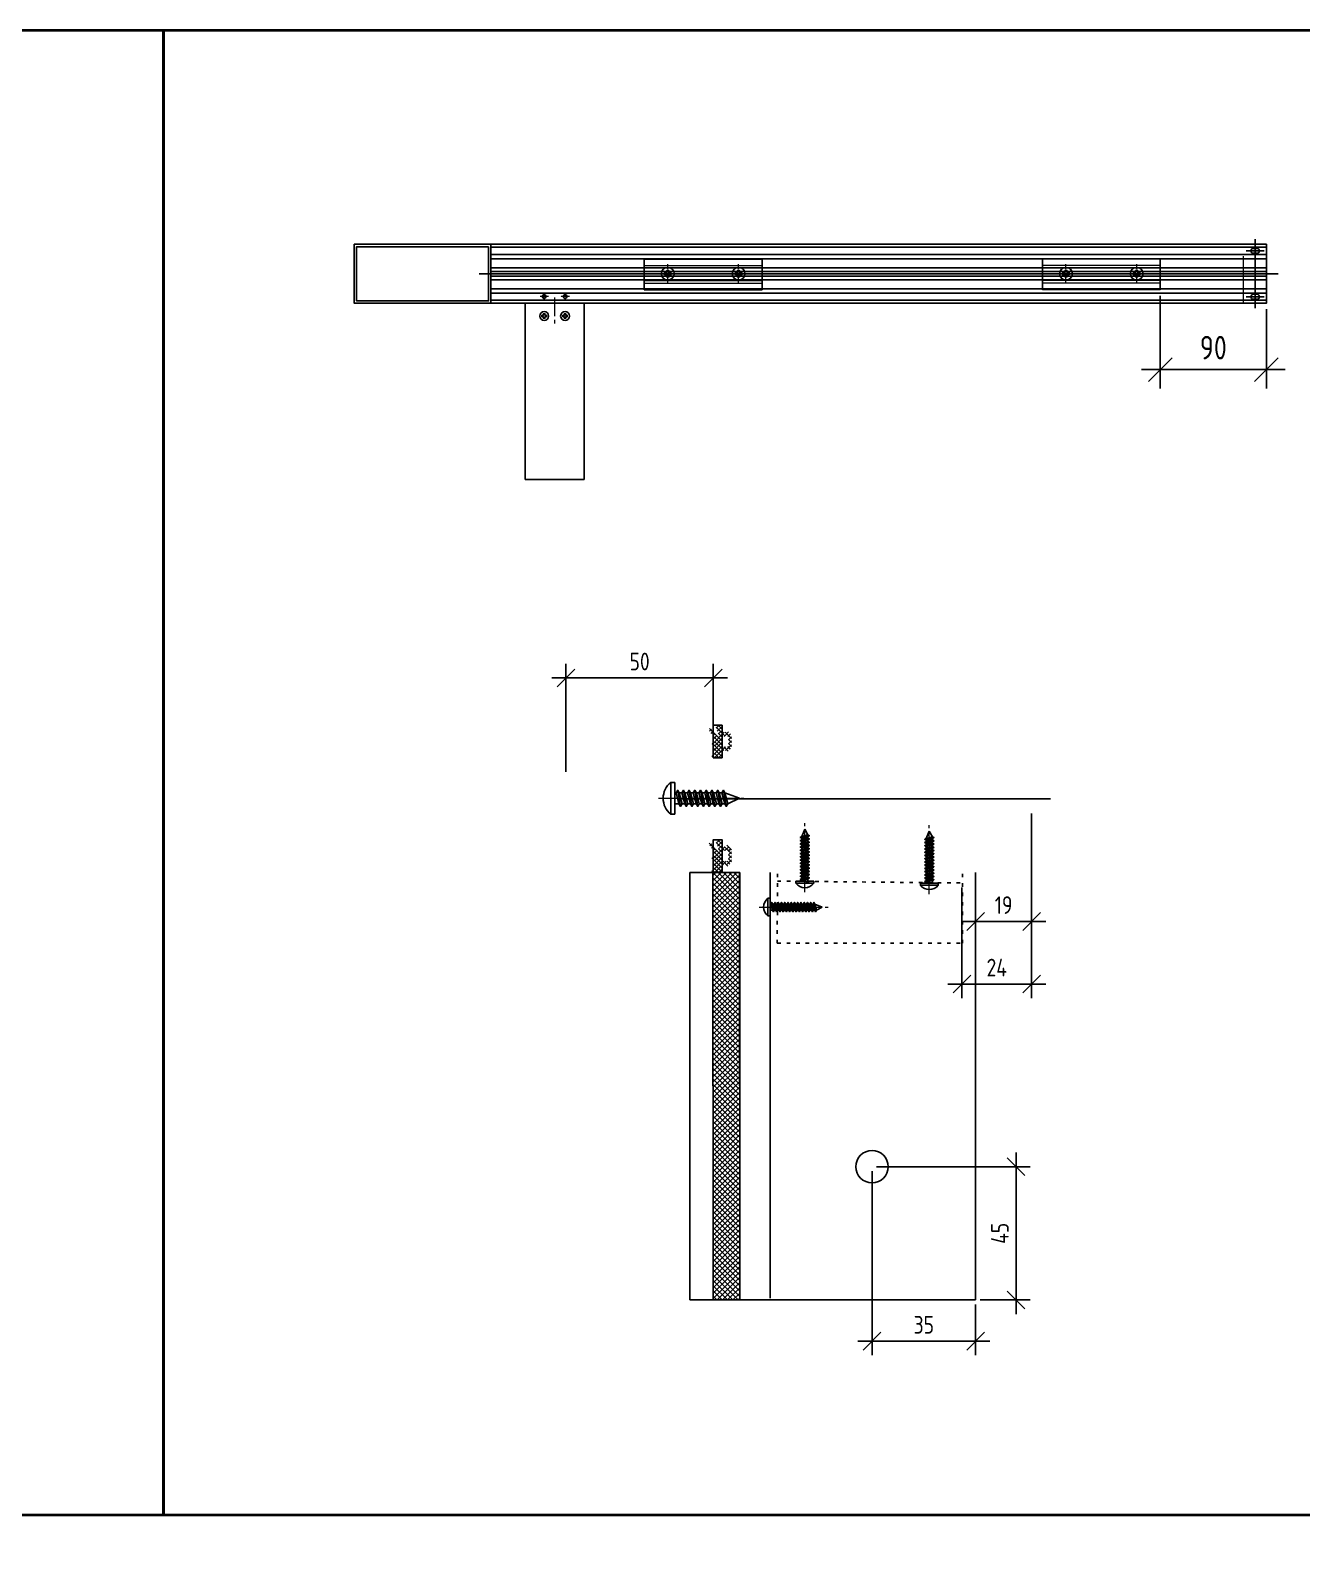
# Model space of a CAD drawing. Header units: millimetres. Extents: x 81 to 148571, y -49 to 131555.
# Drawn here: x 33253 to 34332, y 32167 to 33448 of the extents above; entities that cross this region are included whole.
import ezdxf

# ---------------------------------------------------------------- set-up
doc = ezdxf.new("R2010")
doc.units = ezdxf.units.MM
for name, pattern in [('CENTER', [50.8, 31.75, -6.35, 6.35, -6.35]), ('GOST2.303 4', [7, 5, -2, 0]), ('GOST2.303 6', [12, 8, -1.5, 1, -1.5]), ('OGLT1', [4, 1.5, -2.5])]:
    doc.linetypes.add(name, pattern=pattern)
doc.layers.add('printme', color=5, linetype='Continuous', lineweight=40, plot=False)
for name, color, linetype in [('Крепеж', 7, 'Continuous'), ('Опоры_под_стекло', 242, 'Continuous'), ('Сухари', 7, 'Continuous')]:
    doc.layers.add(name, color=color, linetype=linetype)
for name, color, linetype, lineweight in [('Оси', 1, 'GOST2.303 6', 18), ('Размеры', 7, 'Continuous', 25), ('Уплотнитель', 3, 'Continuous', 25)]:
    doc.layers.add(name, color=color, linetype=linetype, lineweight=lineweight)
doc.styles.add('GOST 2.304', font='CS_Gost2304.shx')
doc.styles.get("Standard").update_dxf_attribs({"font": 'arial.ttf'})
doc.styles.add('ГОСТ 2.304', font='CS_Gost2304.shx')
doc.dimstyles.new('ISO-25', dxfattribs={"dimtxt": 2.5, "dimasz": 2.5, "dimexe": 1.25, "dimexo": 0.625, "dimtad": 1, "dimtxsty": 'Standard', "dimcen": 2.5, "dimadec": 0, "dimazin": 0, "dimtfac": 1, "dimtmove": 0, "dimatfit": 3, "dimfxl": 1, "dimarcsym": 0})
doc.dimstyles.new('СПДС', dxfattribs={"dimscale": 100, "dimtxt": 2.5, "dimasz": 2.5, "dimexe": 2, "dimexo": 0.625, "dimgap": 1, "dimtad": 1, "dimdec": 0, "dimtxsty": 'ГОСТ 2.304', "dimblk": 'OBLIQUE', "dimblk1": 'OBLIQUE', "dimblk2": 'OBLIQUE', "dimcen": 2.5, "dimdle": 2, "dimadec": 0, "dimazin": 2, "dimtfac": 0.75, "dimtdec": 4, "dimtmove": 1, "dimatfit": 3, "dimfxl": 1, "dimtfill": 1, "dimtolj": 1, "dimarcsym": 1})

# ---------------------------------------------------------------- blocks, each defined once
blk = doc.blocks.new('*U54')
at = {"layer": 'Уплотнитель'}
h = blk.add_hatch(dxfattribs=at)
h.set_pattern_fill('ANSI37', color=256, scale=0.3)
h.set_pattern_definition([(45, (8005.3251, 5308.8052), (-0.67351921, 0.67351921), []), (135, (8005.3251, 5308.8052), (-0.67351921, -0.67351921), [])])
h.paths.add_polyline_path([(3.2, -3.47, 0.224221), (3.05, -3.16), (1.75, -1.83, 0.633692), (1.5, -1.95), (1.5, -2.25, -0.414214), (1.35, -2.4), (0.1, -2.4, -0.788084), (-0.08, -1.64, 0.281861), (0, -1.51), (0, 0), (-1.75, 0, 0.414214), (-2, -0.25), (-2, -1.18), (-1.1, -3.3, -0.761638), (-1.56, -3.66, -0.111738), (-3.65, -1.25, 1.038778), (-4.44, -1.76, 0.038349), (-3.92, -2.53, -0.12084), (-2.49, -5.23, -0.266455), (-2.63, -5.55), (-3.37, -6.05, 0.527864), (-3.37, -6.55), (-2.63, -7.05, -0.527864), (-2.63, -7.55), (-3.37, -8.05, 0.537008), (-3.36, -8.55), (-2.64, -9.02, -0.44915), (-2.57, -9.46), (-3.43, -10.51, 0.633764), (-3.2, -11), (0, -11), (0, -9.49, 0.281861), (-0.08, -9.36, -0.788084), (0.1, -8.6), (1.35, -8.6, -0.414214), (1.5, -8.75), (1.5, -9.05, 0.633692), (1.75, -9.17), (3.05, -7.84, 0.224221), (3.2, -7.53)])
h.paths.add_polyline_path([(0, -4.7, -0.414214), (1, -3.7), (1.7, -3.7, -0.414214), (2.2, -4.2), (2.2, -6.8, -0.414214), (1.7, -7.3), (0.5, -7.3, -0.414214), (0, -6.8)], flags=16)
at = {"layer": 'Defpoints', "color": 252}
blk.add_lwpolyline([(0, -11), (-3, -11), (-3, 0), (0, 0), (0, -11)], dxfattribs=at)
blk = doc.blocks.new('*U119')
blk.add_lwpolyline([(0, 122.47), (0, -2.53)])
blk = doc.blocks.new('5.5x22 DIN 7981', base_point=(627.64, 481.57))
for p, q in [((627.64, 486.97), (626.32, 486.97)), ((626.32, 476.17), (626.32, 486.97)), ((627.64, 476.17), (627.64, 486.97)), ((627.64, 483.4), (628.08, 483.4)), ((627.64, 479.74), (627.64, 483.4)), ((629.14, 483.4), (630.02, 483.4)), ((631.08, 483.4), (631.96, 483.4)), ((633.02, 483.4), (633.9, 483.4)), ((634.96, 483.4), (635.84, 483.4)), ((636.9, 483.4), (637.78, 483.4)), ((638.84, 483.4), (639.72, 483.4)), ((640.78, 483.4), (641.66, 483.4)), ((642.72, 483.4), (643.6, 483.4)), ((644.65, 483.4), (649.64, 481.57)), ((627.64, 479.74), (629.05, 479.74)), ((630.11, 479.74), (630.99, 479.74)), ((632.05, 479.74), (632.93, 479.74)), ((633.99, 479.74), (634.87, 479.74)), ((635.93, 479.74), (636.81, 479.74)), ((637.87, 479.74), (638.75, 479.74)), ((639.81, 479.74), (640.69, 479.74)), ((641.75, 479.74), (642.63, 479.74)), ((643.69, 479.74), (644.57, 479.74)), ((645.62, 479.74), (649.64, 481.57)), ((627.64, 476.17), (626.32, 476.17))]:
    blk.add_line(p, q)
for points in [[(628.61, 484.32), (629.58, 478.82), (629.05, 479.74), (628.08, 483.4), (628.61, 484.32), (629.14, 483.4), (630.11, 479.74), (629.58, 478.82)], [(630.55, 484.32), (631.52, 478.82), (630.99, 479.74), (630.02, 483.4), (630.55, 484.32), (631.08, 483.4), (632.05, 479.74), (631.52, 478.82)], [(632.49, 484.32), (633.46, 478.82), (632.93, 479.74), (631.96, 483.4), (632.49, 484.32), (633.02, 483.4), (633.99, 479.74), (633.46, 478.82)], [(634.43, 484.32), (635.4, 478.82), (634.87, 479.74), (633.9, 483.4), (634.43, 484.32), (634.96, 483.4), (635.93, 479.74), (635.4, 478.82)], [(636.37, 484.32), (637.34, 478.82), (636.81, 479.74), (635.84, 483.4), (636.37, 484.32), (636.9, 483.4), (637.87, 479.74), (637.34, 478.82)], [(638.31, 484.32), (639.28, 478.82), (638.75, 479.74), (637.78, 483.4), (638.31, 484.32), (638.84, 483.4), (639.81, 479.74), (639.28, 478.82)], [(640.25, 484.32), (641.22, 478.82), (640.69, 479.74), (639.72, 483.4), (640.25, 484.32), (640.78, 483.4), (641.75, 479.74), (641.22, 478.82)], [(642.19, 484.32), (643.16, 478.82), (642.63, 479.74), (641.66, 483.4), (642.19, 484.32), (642.72, 483.4), (643.69, 479.74), (643.16, 478.82)], [(644.13, 484.32), (645.1, 478.82), (644.57, 479.74), (643.6, 483.4), (644.13, 484.32), (644.65, 483.4), (645.62, 479.74), (645.1, 478.82)]]:
    blk.add_lwpolyline(points)
at = {"color": 1, "linetype": 'CENTER', "lineweight": 18, "ltscale": 0.2}
blk.add_lwpolyline([(622.1, 481.57), (651.1, 481.57)], dxfattribs=at)
blk.add_arc((630.54, 481.57), 6.85, 128.0072, 231.9927)
blk = doc.blocks.new('*U47')
at = {"rotation": 270}
blk.add_blockref('5.5x22 DIN 7981', (0, 0), dxfattribs=at)
blk = doc.blocks.new('_Oblique')
at = {"color": 0, "linetype": 'ByBlock', "lineweight": -2}
blk.add_line((-0.5, -0.5), (0.5, 0.5), dxfattribs=at)
blk = doc.blocks.new('*D75')
at = {"color": 0, "lineweight": -2, "ltscale": 40, "transparency": 16777216}
for p, q in [((33707.7, 32818.9), (33707.7, 32910.6)), ((33832.7, 32834.7), (33832.7, 32910.6)), ((33695.7, 32898.6), (33844.7, 32898.6))]:
    blk.add_line(p, q, dxfattribs=at)
at = {"layer": 'Defpoints', "color": 0, "ltscale": 40}
for p in [(33832.7, 32898.6), (33832.7, 32830.9), (33707.7, 32815.1)]:
    blk.add_point(p, dxfattribs=at)
at = {"color": 0, "lineweight": -2, "ltscale": 40, "transparency": 16777216, "xscale": 15, "yscale": 15, "zscale": 15, "rotation": 180}
blk.add_blockref('_Oblique', (33707.7, 32898.6), dxfattribs=at)
at = {"color": 0, "lineweight": -2, "ltscale": 40, "transparency": 16777216, "xscale": 15, "yscale": 15, "zscale": 15}
blk.add_blockref('_Oblique', (33832.7, 32898.6), dxfattribs=at)
at = {"color": 0, "ltscale": 40, "transparency": 16777216, "insert": (33770.2, 32912.5), "char_height": 15, "attachment_point": 5, "style": 'ГОСТ 2.304', "bg_fill": 3, "box_fill_scale": 1.1, "bg_fill_color": 256, "bg_fill_true_color": 13158600, "bg_fill_transparency": 0}
blk.add_mtext('\\A1;50', dxfattribs=at)
blk = doc.blocks.new('3.9x22 DIN 7981', base_point=(538.74, 515.79))
for p, q in [((538.74, 519.54), (537.81, 519.54)), ((537.81, 512.04), (537.81, 519.54)), ((538.74, 512.04), (538.74, 519.54)), ((538.74, 517.09), (539.05, 517.09)), ((538.74, 514.49), (538.74, 517.09)), ((538.74, 514.49), (539.74, 514.49)), ((539.8, 517.09), (540.43, 517.09)), ((540.49, 514.49), (541.12, 514.49)), ((541.18, 517.09), (541.8, 517.09)), ((541.87, 514.49), (542.49, 514.49)), ((542.55, 517.09), (543.18, 517.09)), ((543.24, 514.49), (543.87, 514.49)), ((543.93, 517.09), (544.55, 517.09)), ((544.62, 514.49), (545.24, 514.49)), ((545.31, 517.09), (545.93, 517.09)), ((545.99, 514.49), (546.62, 514.49)), ((546.68, 517.09), (547.31, 517.09)), ((547.37, 514.49), (547.99, 514.49)), ((548.06, 517.09), (548.68, 517.09)), ((548.74, 514.49), (549.37, 514.49)), ((549.43, 517.09), (550.06, 517.09)), ((550.12, 514.49), (550.74, 514.49)), ((550.81, 517.09), (551.43, 517.09)), ((551.49, 514.49), (552.12, 514.49)), ((552.18, 517.09), (552.81, 517.09)), ((552.87, 514.49), (553.49, 514.49)), ((553.56, 517.09), (554.18, 517.09)), ((554.24, 514.49), (554.87, 514.49)), ((554.93, 517.09), (555.56, 517.09)), ((555.62, 514.49), (556.24, 514.49)), ((556.31, 517.09), (556.93, 517.09)), ((557, 514.49), (557.62, 514.49)), ((557.68, 517.09), (560.74, 515.79)), ((558.37, 514.49), (560.74, 515.79)), ((538.74, 512.04), (537.81, 512.04))]:
    blk.add_line(p, q)
for points in [[(539.43, 517.74), (540.12, 513.84), (539.74, 514.49), (539.05, 517.09), (539.43, 517.74), (539.8, 517.09), (540.49, 514.49), (540.12, 513.84)], [(540.8, 517.74), (541.49, 513.84), (541.12, 514.49), (540.43, 517.09), (540.8, 517.74), (541.18, 517.09), (541.87, 514.49), (541.49, 513.84)], [(542.18, 517.74), (542.87, 513.84), (542.49, 514.49), (541.8, 517.09), (542.18, 517.74), (542.55, 517.09), (543.24, 514.49), (542.87, 513.84)], [(543.55, 517.74), (544.24, 513.84), (543.87, 514.49), (543.18, 517.09), (543.55, 517.74), (543.93, 517.09), (544.62, 514.49), (544.24, 513.84)], [(544.93, 517.74), (545.62, 513.84), (545.24, 514.49), (544.55, 517.09), (544.93, 517.74), (545.31, 517.09), (545.99, 514.49), (545.62, 513.84)], [(546.31, 517.74), (546.99, 513.84), (546.62, 514.49), (545.93, 517.09), (546.31, 517.74), (546.68, 517.09), (547.37, 514.49), (546.99, 513.84)], [(547.68, 517.74), (548.37, 513.84), (547.99, 514.49), (547.31, 517.09), (547.68, 517.74), (548.06, 517.09), (548.74, 514.49), (548.37, 513.84)], [(549.06, 517.74), (549.74, 513.84), (549.37, 514.49), (548.68, 517.09), (549.06, 517.74), (549.43, 517.09), (550.12, 514.49), (549.74, 513.84)], [(550.43, 517.74), (551.12, 513.84), (550.74, 514.49), (550.06, 517.09), (550.43, 517.74), (550.81, 517.09), (551.49, 514.49), (551.12, 513.84)], [(551.81, 517.74), (552.49, 513.84), (552.12, 514.49), (551.43, 517.09), (551.81, 517.74), (552.18, 517.09), (552.87, 514.49), (552.49, 513.84)], [(553.18, 517.74), (553.87, 513.84), (553.49, 514.49), (552.81, 517.09), (553.18, 517.74), (553.56, 517.09), (554.24, 514.49), (553.87, 513.84)], [(554.56, 517.74), (555.24, 513.84), (554.87, 514.49), (554.18, 517.09), (554.56, 517.74), (554.93, 517.09), (555.62, 514.49), (555.24, 513.84)], [(555.93, 517.74), (556.62, 513.84), (556.24, 514.49), (555.56, 517.09), (555.93, 517.74), (556.31, 517.09), (557, 514.49), (556.62, 513.84)], [(557.31, 517.74), (558, 513.84), (557.62, 514.49), (556.93, 517.09), (557.31, 517.74), (557.68, 517.09), (558.37, 514.49), (558, 513.84)]]:
    blk.add_lwpolyline(points)
blk.add_arc((540.64, 515.79), 4.7, 127.07378, 232.92615)
blk = doc.blocks.new('*U60')
at = {"color": 1, "linetype": 'CENTER', "lineweight": 18, "ltscale": 0.2}
blk.add_lwpolyline([(0, 4.67), (0, -24.55)], dxfattribs=at)
at = {"rotation": 270}
blk.add_blockref('3.9x22 DIN 7981', (0, 0), dxfattribs=at)
blk = doc.blocks.new('*D102')
at = {"color": 0, "lineweight": -2, "ltscale": 40, "transparency": 16777216}
for p, q in [((34089.6, 32358.8), (34089.6, 32495.8)), ((33971.1, 32483.8), (34101.6, 32483.8)), ((34059, 32370.8), (34101.6, 32370.8))]:
    blk.add_line(p, q, dxfattribs=at)
at = {"layer": 'Defpoints', "color": 0, "ltscale": 40}
for p in [(33967.4, 32483.8), (34089.6, 32483.8), (34055.2, 32370.8)]:
    blk.add_point(p, dxfattribs=at)
at = {"color": 0, "lineweight": -2, "ltscale": 40, "transparency": 16777216, "xscale": 15, "yscale": 15, "zscale": 15}
for p, rotation in [((34089.6, 32483.8), 90), ((34089.6, 32370.8), 270)]:
    blk.add_blockref('_Oblique', p, dxfattribs=dict(at, rotation=rotation))
at = {"color": 0, "ltscale": 40, "transparency": 16777216, "insert": (34075.8, 32427.3), "char_height": 15, "attachment_point": 5, "rotation": 90, "style": 'ГОСТ 2.304', "bg_fill": 3, "box_fill_scale": 1.1, "bg_fill_color": 256, "bg_fill_true_color": 13158600, "bg_fill_transparency": 0}
blk.add_mtext('\\A1;45', dxfattribs=at)
blk = doc.blocks.new('*D103')
at = {"color": 0, "lineweight": -2, "ltscale": 40, "transparency": 16777216}
for p, q in [((33967.4, 32480.1), (33967.4, 32323.8)), ((34055.2, 32367), (34055.2, 32323.8)), ((34067.2, 32335.8), (33955.4, 32335.8))]:
    blk.add_line(p, q, dxfattribs=at)
at = {"layer": 'Defpoints', "color": 0, "ltscale": 40}
for p in [(33967.4, 32483.8), (34055.2, 32370.8), (33967.4, 32335.8)]:
    blk.add_point(p, dxfattribs=at)
at = {"color": 0, "lineweight": -2, "ltscale": 40, "transparency": 16777216, "xscale": 15, "yscale": 15, "zscale": 15, "rotation": 180}
blk.add_blockref('_Oblique', (33967.4, 32335.8), dxfattribs=at)
at = {"color": 0, "lineweight": -2, "ltscale": 40, "transparency": 16777216, "xscale": 15, "yscale": 15, "zscale": 15}
blk.add_blockref('_Oblique', (34055.2, 32335.8), dxfattribs=at)
at = {"color": 0, "ltscale": 40, "transparency": 16777216, "insert": (34011.3, 32349.7), "char_height": 15, "attachment_point": 5, "style": 'ГОСТ 2.304', "bg_fill": 3, "box_fill_scale": 1.1, "bg_fill_color": 256, "bg_fill_true_color": 13158600, "bg_fill_transparency": 0}
blk.add_mtext('\\A1;35', dxfattribs=at)
blk = doc.blocks.new('*D104')
at = {"color": 0, "lineweight": -2, "ltscale": 40, "transparency": 16777216}
for p, q in [((34102.7, 32769.4), (34102.7, 32679.9)), ((34055.2, 32713.3), (34055.2, 32679.9)), ((34114.7, 32691.9), (34043.2, 32691.9))]:
    blk.add_line(p, q, dxfattribs=at)
at = {"layer": 'Defpoints', "color": 0, "ltscale": 40}
for p in [(34102.7, 32773.2), (34055.2, 32717), (34055.2, 32691.9)]:
    blk.add_point(p, dxfattribs=at)
at = {"color": 0, "lineweight": -2, "ltscale": 40, "transparency": 16777216, "xscale": 15, "yscale": 15, "zscale": 15, "rotation": 180}
blk.add_blockref('_Oblique', (34055.2, 32691.9), dxfattribs=at)
at = {"color": 0, "lineweight": -2, "ltscale": 40, "transparency": 16777216, "xscale": 15, "yscale": 15, "zscale": 15}
blk.add_blockref('_Oblique', (34102.7, 32691.9), dxfattribs=at)
at = {"color": 0, "ltscale": 40, "transparency": 16777216, "insert": (34079, 32705.8), "char_height": 15, "attachment_point": 5, "style": 'ГОСТ 2.304', "bg_fill": 3, "box_fill_scale": 1.1, "bg_fill_color": 256, "bg_fill_true_color": 13158600, "bg_fill_transparency": 0}
blk.add_mtext('\\A1;19', dxfattribs=at)
blk = doc.blocks.new('*D105')
at = {"color": 0, "lineweight": -2, "ltscale": 40, "transparency": 16777216}
for p, q in [((34102.7, 32783.4), (34102.7, 32626.8)), ((34043.6, 32720.8), (34043.6, 32626.8)), ((34114.7, 32638.8), (34031.6, 32638.8))]:
    blk.add_line(p, q, dxfattribs=at)
at = {"layer": 'Defpoints', "color": 0, "ltscale": 40}
for p in [(34102.7, 32787.1), (34043.6, 32724.6), (34043.6, 32638.8)]:
    blk.add_point(p, dxfattribs=at)
at = {"color": 0, "lineweight": -2, "ltscale": 40, "transparency": 16777216, "xscale": 15, "yscale": 15, "zscale": 15, "rotation": 180}
blk.add_blockref('_Oblique', (34043.6, 32638.8), dxfattribs=at)
at = {"color": 0, "lineweight": -2, "ltscale": 40, "transparency": 16777216, "xscale": 15, "yscale": 15, "zscale": 15}
blk.add_blockref('_Oblique', (34102.7, 32638.8), dxfattribs=at)
at = {"color": 0, "ltscale": 40, "transparency": 16777216, "insert": (34073.2, 32652.8), "char_height": 15, "attachment_point": 5, "style": 'ГОСТ 2.304', "bg_fill": 3, "box_fill_scale": 1.1, "bg_fill_color": 256, "bg_fill_true_color": 13158600, "bg_fill_transparency": 0}
blk.add_mtext('\\A1;24', dxfattribs=at)
blk = doc.blocks.new('5.5 DIN7981_DIN7982 (в плане)')
at = {"layer": 'Крепеж'}
blk.add_lwpolyline([(-2.7, 0.9), (-2.7, -0.9), (-0.9, -0.9), (-0.9, -2.7), (0.9, -2.7), (0.9, -0.9), (2.7, -0.9), (2.7, 0.9), (0.9, 0.9), (0.9, 2.7), (-0.9, 2.7), (-0.9, 0.9)], close=True, dxfattribs=at)
blk.add_circle((0, 0), 5.4, dxfattribs=at)
blk = doc.blocks.new('*U45')
at = {"layer": 'Опоры_под_стекло', "ltscale": 4}
for p, q in [((0, 13.7), (0, -12.4)), ((100, 13.7), (100, -12.4))]:
    blk.add_line(p, q, dxfattribs=at)
at = {"layer": 'Опоры_под_стекло', "lineweight": 15, "ltscale": 4}
for p, q in [((0, 13.7), (100, 13.7)), ((0, -12.4), (100, -12.4))]:
    blk.add_line(p, q, dxfattribs=at)
at = {"layer": 'Опоры_под_стекло', "color": 1, "lineweight": 15, "ltscale": 4}
for p, q in [((0, 8), (100, 8)), ((0, 5.8), (100, 5.8)), ((0, -7.1), (100, -7.1))]:
    blk.add_line(p, q, dxfattribs=at)
at = {"layer": 'Оси'}
for points in [[(11.9, 0), (28.1, 0)], [(20, 8.1), (20, -8.1)], [(80, 8.1), (80, -8.1)], [(71.9, 0), (88.1, 0)]]:
    blk.add_lwpolyline(points, dxfattribs=at)
at = {"layer": 'Крепеж'}
for p in [(20, 0), (80, 0)]:
    blk.add_blockref('5.5 DIN7981_DIN7982 (в плане)', p, dxfattribs=at)
blk = doc.blocks.new('*D88')
at = {"color": 0, "lineweight": -2, "ltscale": 7.5, "transparency": 16777216}
for p, q in [((34211.9, 33222.8), (34211.9, 33144.2)), ((34301.9, 33211.5), (34301.9, 33144.2)), ((34317.9, 33160.2), (34195.9, 33160.2))]:
    blk.add_line(p, q, dxfattribs=at)
at = {"layer": 'Defpoints', "color": 0, "ltscale": 7.5}
for p in [(34211.9, 33227.8), (34301.9, 33216.5), (34211.9, 33160.2)]:
    blk.add_point(p, dxfattribs=at)
at = {"color": 0, "lineweight": -2, "ltscale": 7.5, "transparency": 16777216, "xscale": 20, "yscale": 20, "zscale": 20, "rotation": 180}
blk.add_blockref('_Oblique', (34211.9, 33160.2), dxfattribs=at)
at = {"color": 0, "lineweight": -2, "ltscale": 7.5, "transparency": 16777216, "xscale": 20, "yscale": 20, "zscale": 20}
blk.add_blockref('_Oblique', (34301.9, 33160.2), dxfattribs=at)
at = {"color": 0, "ltscale": 7.5, "transparency": 16777216, "insert": (34256.9, 33178.8), "char_height": 20, "attachment_point": 5, "style": 'ГОСТ 2.304', "bg_fill": 3, "box_fill_scale": 1.1, "bg_fill_color": 256, "bg_fill_true_color": 13158600, "bg_fill_transparency": 0}
blk.add_mtext('\\A1;90', dxfattribs=at)
blk = doc.blocks.new('*U56')
at = {"layer": 'Оси', "ltscale": 0.16}
for p, q in [((-2.5, 8.9), (-8.5, 8.9)), ((-8.5, -8.9), (-2.5, -8.9)), ((-5.5, -12.6), (-5.5, -5.1))]:
    blk.add_line(p, q, dxfattribs=at)
at = {"layer": 'Оси', "color": 1, "linetype": 'Continuous', "lineweight": 18, "ltscale": 0.16}
blk.add_line((-5.5, 5.3), (-5.5, 12.4), dxfattribs=at)
at = {"layer": 'Оси', "linetype": 'CENTER', "lineweight": 18, "ltscale": 0.5}
blk.add_line((-4.8, 0), (17.3, 0), dxfattribs=at)
at = {"layer": 'Сухари', "color": 1, "lineweight": 25}
for centre in [(-5.5, 8.9), (-5.5, -8.9)]:
    blk.add_circle(centre, 1.65, dxfattribs=at)
blk = doc.blocks.new('3.9 DIN7981_DIN7982 (в плане)')
at = {"layer": 'Крепеж'}
blk.add_lwpolyline([(1.875, -0.625), (1.875, 0.625), (0.625, 0.625), (0.625, 1.875), (-0.625, 1.875), (-0.625, 0.625), (-1.875, 0.625), (-1.875, -0.625), (-0.625, -0.625), (-0.625, -1.875), (0.625, -1.875), (0.625, -0.625)], close=True, dxfattribs=at)
blk.add_circle((0, 0), 3.75, dxfattribs=at)
blk = doc.blocks.new('_Open')
at = {"color": 0, "linetype": 'ByBlock', "lineweight": -2}
for p, q in [((-1, 0.17), (0, 0)), ((-1, -0.17), (0, 0)), ((0, 0), (-1, 0))]:
    blk.add_line(p, q, dxfattribs=at)
blk = doc.blocks.new('*D135')
at = {"color": 0, "lineweight": -2, "ltscale": 40, "transparency": 16777216}
for p, q in [((37127.3, 32720.3), (37127.3, 32812.1)), ((37252.3, 32736.1), (37252.3, 32812.1)), ((37115.3, 32800.1), (37264.3, 32800.1))]:
    blk.add_line(p, q, dxfattribs=at)
at = {"layer": 'Defpoints', "color": 0, "ltscale": 40}
for p in [(37252.3, 32800.1), (37252.3, 32732.4), (37127.3, 32716.6)]:
    blk.add_point(p, dxfattribs=at)
at = {"layer": 'Defpoints', "color": 0, "ltscale": 2}
blk.add_point((94.8, -9.5), dxfattribs=at)
at = {"layer": 'Размеры', "color": 0, "lineweight": -2, "ltscale": 2, "transparency": 16777216}
for p, q in [((94.8, -10.7), (94.8, -37.8)), ((104.3, -21.2), (104.3, -37.8)), ((89.8, -33.8), (84.8, -33.8)), ((109.3, -33.8), (114.3, -33.8))]:
    blk.add_line(p, q, dxfattribs=at)
at = {"color": 0, "lineweight": -2, "ltscale": 40, "transparency": 16777216, "xscale": 15, "yscale": 15, "zscale": 15, "rotation": 180}
blk.add_blockref('_Oblique', (37127.3, 32800.1), dxfattribs=at)
at = {"color": 0, "lineweight": -2, "ltscale": 40, "transparency": 16777216, "xscale": 15, "yscale": 15, "zscale": 15}
blk.add_blockref('_Oblique', (37252.3, 32800.1), dxfattribs=at)
at = {"color": 0, "ltscale": 40, "transparency": 16777216, "insert": (37189.8, 32813.9), "char_height": 15, "attachment_point": 5, "style": 'ГОСТ 2.304', "bg_fill": 3, "box_fill_scale": 1.1, "bg_fill_color": 256, "bg_fill_true_color": 13158600, "bg_fill_transparency": 0}
blk.add_mtext('\\A1;50', dxfattribs=at)
at = {"layer": 'Размеры', "color": 0, "ltscale": 2, "transparency": 16777216, "insert": (99.5, -28.8), "char_height": 5, "attachment_point": 5, "style": 'GOST 2.304', "bg_fill": 3, "box_fill_scale": 1.1, "bg_fill_color": 256, "bg_fill_true_color": 13158600, "bg_fill_transparency": 0}
blk.add_mtext('\\A1;9,5', dxfattribs=at)
at = {"layer": 'Defpoints', "color": 0, "ltscale": 2}
for p in [(104.3, -20), (94.8, -33.8)]:
    blk.add_point(p, dxfattribs=at)
at = {"layer": 'Размеры', "color": 0, "lineweight": -2, "ltscale": 2, "transparency": 16777216}
blk.add_line((104.3, -33.8), (94.8, -33.8), dxfattribs=at)
at = {"layer": 'Размеры', "color": 0, "lineweight": -2, "ltscale": 2, "transparency": 16777216, "xscale": 5, "yscale": 5, "zscale": 5}
blk.add_blockref('_Open', (94.8, -33.8), dxfattribs=at)
at = {"layer": 'Размеры', "color": 0, "lineweight": -2, "ltscale": 2, "transparency": 16777216, "xscale": 5, "yscale": 5, "zscale": 5, "rotation": 180}
blk.add_blockref('_Open', (104.3, -33.8), dxfattribs=at)
blk = doc.blocks.new('*D136')
at = {"color": 0, "lineweight": -2, "ltscale": 2.5, "transparency": 16777216}
for p, q in [((37447.3, 32766.1), (37447.3, 32800)), ((37522.3, 32700.6), (37522.3, 32800)), ((37534.3, 32788), (37435.3, 32788))]:
    blk.add_line(p, q, dxfattribs=at)
at = {"layer": 'Defpoints', "color": 0, "ltscale": 2.5}
for p in [(37447.3, 32788), (37447.3, 32762.3), (37522.3, 32696.9)]:
    blk.add_point(p, dxfattribs=at)
at = {"layer": 'Defpoints', "color": 0, "ltscale": 5}
for p in [(91.2, 24.5), (98.4, 24.5)]:
    blk.add_point(p, dxfattribs=at)
at = {"layer": 'Размеры', "color": 0, "lineweight": -2, "ltscale": 5, "transparency": 16777216}
for p, q in [((86.2, 39.5), (81.2, 39.5)), ((91.2, 25.7), (91.2, 43.5)), ((98.4, 25.7), (98.4, 43.5)), ((103.4, 39.5), (108.4, 39.5))]:
    blk.add_line(p, q, dxfattribs=at)
at = {"color": 0, "lineweight": -2, "ltscale": 2.5, "transparency": 16777216, "xscale": 15, "yscale": 15, "zscale": 15, "rotation": 180}
blk.add_blockref('_Oblique', (37447.3, 32788), dxfattribs=at)
at = {"color": 0, "lineweight": -2, "ltscale": 2.5, "transparency": 16777216, "xscale": 15, "yscale": 15, "zscale": 15}
blk.add_blockref('_Oblique', (37522.3, 32788), dxfattribs=at)
at = {"color": 0, "ltscale": 2.5, "transparency": 16777216, "insert": (37484.8, 32801.8), "char_height": 15, "attachment_point": 5, "style": 'ГОСТ 2.304', "bg_fill": 3, "box_fill_scale": 1.1, "bg_fill_color": 256, "bg_fill_true_color": 13158600, "bg_fill_transparency": 0}
blk.add_mtext('\\A1;30**', dxfattribs=at)
at = {"layer": 'Размеры', "color": 0, "ltscale": 5, "transparency": 16777216, "insert": (94.8, 44.7), "char_height": 5, "attachment_point": 5, "style": 'ГОСТ 2.304', "bg_fill": 3, "box_fill_scale": 1.1, "bg_fill_color": 256, "bg_fill_true_color": 13158600, "bg_fill_transparency": 0}
blk.add_mtext('\\A1;7,2', dxfattribs=at)
at = {"layer": 'Defpoints', "color": 0, "ltscale": 5}
blk.add_point((91.2, 39.5), dxfattribs=at)
at = {"layer": 'Размеры', "color": 0, "lineweight": -2, "ltscale": 5, "transparency": 16777216}
blk.add_line((98.4, 39.5), (91.2, 39.5), dxfattribs=at)
at = {"layer": 'Размеры', "color": 0, "lineweight": -2, "ltscale": 5, "transparency": 16777216, "xscale": 5, "yscale": 5, "zscale": 5}
blk.add_blockref('_Open', (91.2, 39.5), dxfattribs=at)
at = {"layer": 'Размеры', "color": 0, "lineweight": -2, "ltscale": 5, "transparency": 16777216, "xscale": 5, "yscale": 5, "zscale": 5, "rotation": 180}
blk.add_blockref('_Open', (98.4, 39.5), dxfattribs=at)
blk = doc.blocks.new('*D137')
at = {"color": 0, "lineweight": -2, "ltscale": 2.5, "transparency": 16777216}
for p, q in [((36105.7, 32732.4), (36105.7, 32605)), ((36865, 32732.4), (36865, 32605)), ((36850, 32612.5), (36120.7, 32612.5))]:
    blk.add_line(p, q, dxfattribs=at)
at = {"color": 0, "ltscale": 2.5, "transparency": 16777216}
for points in [[(36120.7, 32615), (36120.7, 32610), (36105.7, 32612.5)], [(36850, 32615), (36850, 32610), (36865, 32612.5)]]:
    blk.add_solid(points, dxfattribs=at)
at = {"layer": 'Defpoints', "color": 0, "ltscale": 2.5}
for p in [(36105.7, 32736.1), (36865, 32736.2), (36105.7, 32612.5)]:
    blk.add_point(p, dxfattribs=at)
at = {"layer": 'Defpoints', "color": 0, "ltscale": 2}
for p in [(87.8, -20), (104.3, -20)]:
    blk.add_point(p, dxfattribs=at)
at = {"layer": 'Размеры', "color": 0, "lineweight": -2, "ltscale": 2, "transparency": 16777216}
for p, q in [((87.8, -21.2), (87.8, -49.3)), ((104.3, -21.2), (104.3, -49.3)), ((99.3, -45.3), (92.8, -45.3))]:
    blk.add_line(p, q, dxfattribs=at)
at = {"color": 0, "ltscale": 2.5, "transparency": 16777216, "insert": (36485.4, 32625.2), "char_height": 15, "attachment_point": 5, "rotation": 0.0028}
blk.add_mtext('1481,5', dxfattribs=at)
at = {"layer": 'Размеры', "color": 0, "ltscale": 2, "transparency": 16777216, "insert": (96, -40.2), "char_height": 5, "attachment_point": 5, "style": 'GOST 2.304', "bg_fill": 3, "box_fill_scale": 1.1, "bg_fill_color": 256, "bg_fill_true_color": 13158600, "bg_fill_transparency": 0}
blk.add_mtext('\\A1;16,5', dxfattribs=at)
at = {"layer": 'Defpoints', "color": 0, "ltscale": 2}
blk.add_point((87.8, -45.3), dxfattribs=at)
at = {"layer": 'Размеры', "color": 0, "lineweight": -2, "ltscale": 2, "transparency": 16777216, "xscale": 5, "yscale": 5, "zscale": 5, "rotation": 180}
blk.add_blockref('_Open', (87.8, -45.3), dxfattribs=at)
at = {"layer": 'Размеры', "color": 0, "lineweight": -2, "ltscale": 2, "transparency": 16777216, "xscale": 5, "yscale": 5, "zscale": 5}
blk.add_blockref('_Open', (104.3, -45.3), dxfattribs=at)
blk = doc.blocks.new('*D138')
at = {"color": 0, "lineweight": -2, "ltscale": 2.5, "transparency": 16777216}
for p, q in [((36221.7, 32855.9), (36221.7, 32933.7)), ((36881.5, 32855.9), (36881.5, 32933.7)), ((36866.5, 32926.2), (36236.7, 32926.2))]:
    blk.add_line(p, q, dxfattribs=at)
at = {"color": 0, "ltscale": 2.5, "transparency": 16777216}
for points in [[(36236.7, 32928.7), (36236.7, 32923.7), (36221.7, 32926.2)], [(36866.5, 32928.7), (36866.5, 32923.7), (36881.5, 32926.2)]]:
    blk.add_solid(points, dxfattribs=at)
at = {"layer": 'Defpoints', "color": 0, "ltscale": 2.5}
for p in [(36221.7, 32926.2), (36221.7, 32852.1), (36881.5, 32852.2)]:
    blk.add_point(p, dxfattribs=at)
at = {"layer": 'Defpoints', "color": 0, "ltscale": 2}
for p in [(102.5, 24.5), (122.1, 24.5), (102.5, -14.5)]:
    blk.add_point(p, dxfattribs=at)
at = {"layer": 'Размеры', "color": 0, "lineweight": -2, "ltscale": 2, "transparency": 16777216}
for p, q in [((103.7, 24.5), (126.1, 24.5)), ((122.1, -9.5), (122.1, 19.5)), ((103.7, -14.5), (126.1, -14.5))]:
    blk.add_line(p, q, dxfattribs=at)
at = {"layer": 'Размеры', "color": 0, "lineweight": -2, "ltscale": 2, "transparency": 16777216, "xscale": 5, "yscale": 5, "zscale": 5}
for p, rotation in [((122.1, 24.5), 90), ((122.1, -14.5), 270)]:
    blk.add_blockref('_Open', p, dxfattribs=dict(at, rotation=rotation))
at = {"color": 0, "ltscale": 2.5, "transparency": 16777216, "insert": (36523.8, 32937.6), "char_height": 15, "attachment_point": 5, "rotation": 0.0032}
blk.add_mtext('1382', dxfattribs=at)
at = {"layer": 'Размеры', "color": 0, "ltscale": 2, "transparency": 16777216, "insert": (117.5, 5), "char_height": 5, "attachment_point": 5, "rotation": 90, "style": 'GOST 2.304', "bg_fill": 3, "box_fill_scale": 1.1, "bg_fill_color": 256, "bg_fill_true_color": 13158600, "bg_fill_transparency": 0}
blk.add_mtext('\\A1;39', dxfattribs=at)

msp = doc.modelspace()

# ---------------------------------------------------------------- hatches: boundary and pattern name
at = {"ltscale": 2.5}
h = msp.add_hatch(dxfattribs=at)
h.set_pattern_fill('ANSI37', color=3)
h.set_pattern_definition([(45, (85342.0653, 79633.7667), (-2.24506403, 2.24506403), []), (135, (85342.0653, 79633.7667), (-2.24506403, -2.24506403), [])])
h.paths.add_polyline_path([(33855.234, 32370.775), (33832.61, 32370.775), (33832.33, 32733.407), (33854.954, 32733.407)])

# ---------------------------------------------------------------- linework, layer by layer
for p, q in [((33644.117, 33266.488, 40912), (33528.117, 33266.488, 40912)), ((33644.117, 33216.488, 40912), (33528.117, 33216.488, 40912)), ((33723.116, 33216.488, 40912), (33673.116, 33216.488, 40912))]:
    msp.add_line(p, q, dxfattribs=at)
at = {"color": 252, "linetype": 'GOST2.303 4', "lineweight": 18, "ltscale": 8}
msp.add_line((34282.407, 33216.488, 40912), (34282.407, 33266.488, 40912), dxfattribs=at)
at = {"color": 3, "ltscale": 8}
for p, q in [((34292.407, 33270.777, 40912), (34292.407, 33212.199, 40912)), ((33634.117, 33241.488, 40912), (34267.055, 33241.488, 40912)), ((34048.473, 33241.488, 40912), (34311.907, 33241.488, 40912))]:
    msp.add_line(p, q, dxfattribs=at)
at = {"color": 252, "lineweight": 25, "ltscale": 8}
for p, q in [((34269.633, 33263.988, 40912), (33644.117, 33263.988, 40912)), ((34267.581, 33257.988, 40912), (33644.117, 33257.988, 40912)), ((34267.09, 33254.188, 40912), (33644.117, 33254.188, 40912)), ((34301.907, 33263.988, 40912), (34048.473, 33263.988, 40912)), ((34301.907, 33257.988, 40912), (34048.473, 33257.988, 40912)), ((34301.907, 33254.188, 40912), (34048.473, 33254.188, 40912)), ((34267.055, 33243.488, 40912), (33644.117, 33243.488, 40912)), ((34301.907, 33243.488, 40912), (34046.473, 33243.488, 40912)), ((34267.055, 33239.488, 40912), (33644.117, 33239.488, 40912)), ((34267.09, 33228.788, 40912), (33644.117, 33228.788, 40912)), ((34301.907, 33228.788, 40912), (34048.473, 33228.788, 40912)), ((34301.907, 33239.488, 40912), (34050.473, 33239.488, 40912)), ((34267.581, 33224.988, 40912), (33644.117, 33224.988, 40912)), ((34269.633, 33218.988, 40912), (33644.117, 33218.988, 40912)), ((34301.907, 33224.988, 40912), (34048.473, 33224.988, 40912)), ((34301.907, 33218.988, 40912), (34048.473, 33218.988, 40912))]:
    msp.add_line(p, q, dxfattribs=at)
at = {"lineweight": 25, "ltscale": 8}
for p, q in [((33644.117, 33246.488, 40912), (34301.907, 33246.488, 40912)), ((33644.117, 33236.488, 40912), (34267.055, 33236.488, 40912)), ((34048.473, 33236.488, 40912), (34301.907, 33236.488, 40912))]:
    msp.add_line(p, q, dxfattribs=at)
at = {"color": 5, "ltscale": 4}
for p, q in [((33673.116, 33216.488, 40912), (33673.116, 33066.972, 40912)), ((33723.116, 33066.972, 40912), (33723.116, 33216.488, 40912)), ((33673.116, 33066.972, 40912), (33723.116, 33066.972, 40912)), ((33812.711, 32370.775, 0), (33812.711, 32733.407)), ((33855.211, 32733.407), (33812.711, 32733.407)), ((33855.211, 32372.359, 0), (33855.211, 32733.407)), ((33855.211, 32370.775, 0), (33855.211, 32733.407)), ((33880.961, 32372.359, 0), (33880.961, 32733.407)), ((34055.211, 32370.775), (34055.211, 32733.407)), ((34055.211, 32370.775), (33812.711, 32370.775, 0))]:
    msp.add_line(p, q, dxfattribs=at)
at = {"color": 5, "linetype": 'OGLT1', "ltscale": 2}
for p, q in [((33886.996, 32673.407), (33887.096, 32733.407, 0)), ((34043.973, 32673.407), (34043.973, 32733.407)), ((33887.098, 32726.148, 0), (34043.643, 32724.563)), ((33886.996, 32673.407), (34043.973, 32673.407))]:
    msp.add_line(p, q, dxfattribs=at)
at = {"ltscale": 100}
msp.add_lwpolyline([(31584.313, 33448.186), (33366.313, 33448.186), (33366.313, 32188.186), (31584.313, 32188.186)], close=True, dxfattribs=at)
at = {"ltscale": 2.5, "elevation": 40912}
for points in [[(33644.117, 33266.488), (33528.117, 33266.488), (33528.117, 33216.488), (33644.117, 33216.488)], [(33642.117, 33264.488), (33530.117, 33264.488), (33530.117, 33218.488), (33642.117, 33218.488)]]:
    msp.add_lwpolyline(points, close=True, dxfattribs=at)
at = {"lineweight": 25, "ltscale": 8, "elevation": 40912}
for points in [[(34271.036, 33266.488), (33644.117, 33266.488), (33644.117, 33216.488), (34271.036, 33216.488)], [(34048.473, 33216.488), (34301.907, 33216.488), (34301.907, 33266.488), (34048.473, 33266.488)]]:
    msp.add_lwpolyline(points, dxfattribs=at)
at = {"color": 3, "ltscale": 8, "elevation": 40912}
for points in [[(34300.135, 33260.988), (34284.679, 33260.988)], [(34300.135, 33221.988), (34284.679, 33221.988)]]:
    msp.add_lwpolyline(points, dxfattribs=at)
at = {"color": 252, "lineweight": 25, "ltscale": 8, "elevation": 40912}
for points in [[(34294.007, 33258.888, 0.9535141), (34294.007, 33263.088), (34290.807, 33263.088, 0.9535141), (34290.807, 33258.888)], [(34294.007, 33224.088, -0.9535141), (34294.007, 33219.888), (34290.807, 33219.888, -0.9535141), (34290.807, 33224.088)]]:
    msp.add_lwpolyline(points, format="xyb", close=True, dxfattribs=at)
at = {"color": 3, "ltscale": 2.5, "elevation": 0}
msp.add_lwpolyline([(33855.234, 32370.775), (33832.61, 32370.775), (33832.33, 32733.407), (33854.954, 32733.407)], close=True, dxfattribs=at)

# ---------------------------------------------------------------- block references
at = {"ltscale": 4, "xscale": -1}
for name, p, rotation in [('*U45', (33774.116, 33241.488, 40912), 180), ('*U56', (33698.116, 33216.67, 40912), 90)]:
    msp.add_blockref(name, p, dxfattribs=dict(at, rotation=rotation))
at = {"ltscale": 4, "rotation": 180}
msp.add_blockref('*U45', (34211.907, 33241.488, 40912), dxfattribs=at)
at = {"ltscale": 4, "xscale": -1}
for p in [(33689.266, 33205.67, 40912), (33706.966, 33205.67, 40912)]:
    msp.add_blockref('3.9 DIN7981_DIN7982 (в плане)', p, dxfattribs=at)
at = {"ltscale": 2, "xscale": 2.5, "yscale": 2.5, "zscale": 2.5}
for p in [(33840.19, 32858.407), (33840.19, 32761.294)]:
    msp.add_blockref('*U54', p, dxfattribs=at)
at = {"color": 1, "linetype": 'CENTER', "lineweight": 18, "xscale": 2.5, "yscale": 2.5, "zscale": 2.5, "rotation": 90.00000000000001}
msp.add_blockref('*U47', (33800.057, 32796.428), dxfattribs=at)
at = {"ltscale": 4, "xscale": 2.5, "yscale": 2.5, "zscale": 2.5, "rotation": 269.9999999999999}
msp.add_blockref('*U119', (33812.69, 32795.907), dxfattribs=at)
at = {"xscale": 2, "yscale": 2}
for p, rotation in [((33910.355, 32726.148, 0), 180), ((34015.973, 32724.563), 180), ((33880.961, 32704.127, 0), 90.00000000000001)]:
    msp.add_blockref('*U60', p, dxfattribs=dict(at, rotation=rotation))

# ---------------------------------------------------------------- next in the draw order: dimensions: what is measured, and where the dimension line sits
at = {"ltscale": 7.5}
dim = msp.add_linear_dim(base=(34211.907, 33160.201, 40912), p1=(34301.907, 33216.488, 40912), p2=(34211.907, 33227.788, 40912), dimstyle='СПДС', override={"dimscale": 8}, dxfattribs=at)
dim.commit()
dim.dimension.update_dxf_attribs({"geometry": '*D88', "text_midpoint": (34256.907, 33178.78, 40912)})
at = {"ltscale": 40}
dim = msp.add_linear_dim(base=(33832.69, 32898.647), p1=(33707.69, 32815.136), p2=(33832.69, 32830.907), dimstyle='СПДС', override={"dimscale": 6, "dimlfac": 0.4}, dxfattribs=at)
dim.commit()
dim.dimension.update_dxf_attribs({"geometry": '*D75', "text_midpoint": (33770.19, 32912.457)})
for base, p1, p2, angle, picture, middle in [((34055.211, 32691.907), (34102.69, 32773.162), (34055.211, 32717), 180, '*D104', (34078.95, 32705.842)), ((34089.623, 32483.833), (34055.211, 32370.775), (33967.388, 32483.833), 90, '*D102', (34075.812, 32427.304))]:
    dim = msp.add_linear_dim(base=base, p1=p1, p2=p2, angle=angle, dimstyle='СПДС', override={"dimscale": 6, "dimlfac": 0.4}, dxfattribs=at)
    dim.commit()
    dim.dimension.update_dxf_attribs({"geometry": picture, "text_midpoint": middle})

# ---------------------------------------------------------------- next in the draw order: linework, layer by layer
at = {"color": 5, "ltscale": 4}
msp.add_circle((33967.388, 32483.833), 13.75, dxfattribs=at)

# ---------------------------------------------------------------- next in the draw order: dimensions: what is measured, and where the dimension line sits
at = {"ltscale": 40}
dim = msp.add_linear_dim(base=(34043.643, 32638.761), p1=(34102.69, 32787.137), p2=(34043.643, 32724.563), angle=180, dimstyle='СПДС', override={"dimscale": 6, "dimlfac": 0.4}, dxfattribs=at)
dim.commit()
dim.dimension.update_dxf_attribs({"geometry": '*D105', "text_midpoint": (34073.166, 32652.842)})

# ---------------------------------------------------------------- next in the draw order: dimensions: what is measured, and where the dimension line sits
dim = msp.add_linear_dim(base=(33967.388, 32335.849), p1=(34055.211, 32370.775), p2=(33967.388, 32483.833), dimstyle='СПДС', override={"dimscale": 6, "dimlfac": 0.4}, dxfattribs=at)
dim.commit()
dim.dimension.update_dxf_attribs({"geometry": '*D103', "text_midpoint": (34011.299, 32349.659)})

# ---------------------------------------------------------------- next in the draw order: linework, layer by layer
at = {"ltscale": 100}
msp.add_lwpolyline([(33366.313, 33448.186), (35148.313, 33448.186), (35148.313, 32188.186), (33366.313, 32188.186)], close=True, dxfattribs=at)

# ---------------------------------------------------------------- next in the draw order: dimensions: what is measured, and where the dimension line sits
at = {"ltscale": 40}
dim = msp.add_linear_dim(base=(37252.254, 32800.103), p1=(37127.254, 32716.592), p2=(37252.254, 32732.362), dimstyle='СПДС', override={"dimscale": 6, "dimlfac": 0.4}, dxfattribs=at)
dim.commit()
dim.dimension.update_dxf_attribs({"geometry": '*D135', "text_midpoint": (37189.754, 32813.913)})

# ---------------------------------------------------------------- next in the draw order: dimensions: what is measured, and where the dimension line sits
at = {"ltscale": 2.5}
dim = msp.add_linear_dim(base=(37447.254, 32787.968), p1=(37522.254, 32696.882), p2=(37447.254, 32762.313), text='30**', dimstyle='СПДС', override={"dimscale": 6, "dimlfac": 1}, dxfattribs=at)
dim.commit()
dim.dimension.update_dxf_attribs({"geometry": '*D136', "text_midpoint": (37484.754, 32801.779)})

# ---------------------------------------------------------------- next in the draw order: dimensions: what is measured, and where the dimension line sits
dim = msp.add_aligned_dim(p1=(36865.033, 32736.183, 40912), p2=(36105.743, 32736.146, 40912), distance=123.691, text='1481,5', dimstyle='ISO-25', override={"dimscale": 6}, dxfattribs=at)
dim.commit()
dim.dimension.update_dxf_attribs({"geometry": '*D137', "text_midpoint": (36485.393, 32625.238, 40912)})

# ---------------------------------------------------------------- next in the draw order: dimensions: what is measured, and where the dimension line sits
dim = msp.add_linear_dim(base=(36221.739, 32926.174, 40912), p1=(36881.533, 32852.183, 40912), p2=(36221.743, 32852.146, 40912), angle=180.00317, text='1382', dimstyle='ISO-25', override={"dimscale": 6}, dxfattribs=at)
dim.commit()
dim.dimension.update_dxf_attribs({"geometry": '*D138', "text_midpoint": (36523.81, 32926.191, 40912), "dimtype": 161})

# ---------------------------------------------------------------- next in the draw order: linework, layer by layer
at = {"layer": 'printme'}
for points in [[(31584.313, 33448.186), (33366.313, 33448.186), (33366.313, 32188.186), (31584.313, 32188.186)], [(33366.313, 33448.186), (35148.313, 33448.186), (35148.313, 32188.186), (33366.313, 32188.186)]]:
    msp.add_lwpolyline(points, close=True, dxfattribs=at)

doc.saveas('drawing.dxf')
